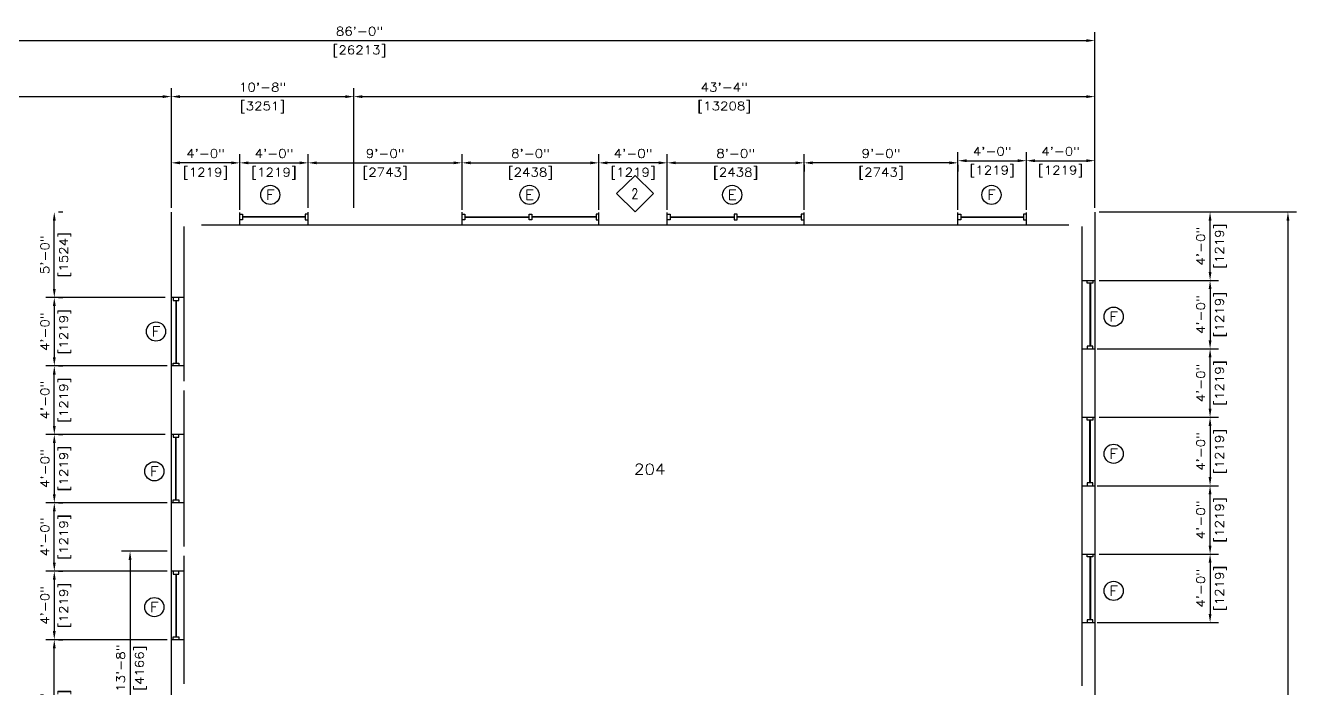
# Model space of a CAD drawing. Header units: inches. Extents: x -57 to 2699, y 7 to 1793.
# Drawn here: x 1802 to 2699, y 1229 to 1694 of the extents above; entities that cross this region are included whole.
import ezdxf
from ezdxf.enums import TextEntityAlignment as Align

# ---------------------------------------------------------------- set-up
doc = ezdxf.new("R2010")
doc.units = ezdxf.units.IN
doc.header["$MEASUREMENT"] = 0
for name, color, linetype in [('Architectural_Floor_Plan_Wall', 152, 'Continuous'), ('Architectural_Plan_Dim', 40, 'Continuous'), ('Architectural_Plan_Text1', 40, 'Continuous'), ('Architectural_Plan_WinSec', 40, 'Continuous'), ('L11', 11, 'Continuous'), ('L133', 133, 'Continuous'), ('TEXT2', 94, 'Continuous')]:
    doc.layers.add(name, color=color, linetype=linetype)
doc.styles.add('ROMANS-115', font='romans.shx', dxfattribs={"width": 1.15})
doc.styles.add('ROMANS-80', font='romans.shx', dxfattribs={"width": 0.8})
doc.styles.add('ROMANS80', font='romans.shx', dxfattribs={"width": 0.8})
doc.dimstyles.new('116-ROMANS-115-PS', dxfattribs={"dimscale": 96, "dimtxt": 0.0625, "dimasz": 0.0625, "dimexe": 0.0625, "dimexo": 0.03125, "dimgap": 0.03125, "dimtad": 1, "dimdec": 3, "dimrnd": 0.125, "dimzin": 1, "dimdsep": 46, "dimlunit": 4, "dimtxsty": 'ROMANS-115', "dimcen": 0.125, "dimclrd": 256, "dimclre": 256, "dimclrt": 256, "dimadec": 0, "dimazin": 0, "dimtfac": 1, "dimtdec": 3, "dimtofl": 0, "dimtmove": 0, "dimatfit": 0, "dimfxl": 1, "dimfrac": 2, "dimtolj": 1, "dimtzin": 0, "dimarcsym": 0})

# ---------------------------------------------------------------- blocks, each defined once
blk = doc.blocks.new('*D231')
at = {"layer": 'Architectural_Plan_Dim', "lineweight": -2, "transparency": 16777216}
for p, q in [((1520.34, 1614.01), (1520.34, 1689.26)), ((2552.34, 1566.01), (2552.34, 1689.26)), ((1526.34, 1683.26), (2546.34, 1683.26))]:
    blk.add_line(p, q, dxfattribs=at)
at = {"layer": 'Architectural_Plan_Dim', "transparency": 16777216}
for points in [[(1526.34, 1684.26), (1526.34, 1682.26), (1520.34, 1683.26)], [(2546.34, 1684.26), (2546.34, 1682.26), (2552.34, 1683.26)]]:
    blk.add_solid(points, dxfattribs=at)
at = {"layer": 'DEFPOINTS', "color": 0, "transparency": 16777216}
for p in [(2552.34, 1683.26), (1520.34, 1611.01), (2552.34, 1563.01)]:
    blk.add_point(p, dxfattribs=at)
at = {"layer": 'Architectural_Plan_Dim', "transparency": 16777216, "char_height": 6, "attachment_point": 5, "style": 'ROMANS-115'}
for s, insert in [('\\A1;86\'-0"', (2036.34, 1689.83)), ('\\A1;[26213]', (2036.34, 1675.69))]:
    blk.add_mtext(s, dxfattribs=dict(at, insert=insert))
blk = doc.blocks.new('*D232')
at = {"layer": 'Architectural_Plan_Dim', "lineweight": -2, "transparency": 16777216}
for p, q in [((2555.34, 1563.01), (2693.89, 1563.01)), ((2687.89, 1557.01), (2687.89, 489.01)), ((2555.34, 483.01), (2693.89, 483.01))]:
    blk.add_line(p, q, dxfattribs=at)
at = {"layer": 'Architectural_Plan_Dim', "transparency": 16777216}
for points in [[(2686.89, 1557.01), (2688.89, 1557.01), (2687.89, 1563.01)], [(2686.89, 489.01), (2688.89, 489.01), (2687.89, 483.01)]]:
    blk.add_solid(points, dxfattribs=at)
at = {"layer": 'DEFPOINTS', "color": 0, "transparency": 16777216}
for p in [(2552.34, 1563.01), (2552.34, 483.01), (2687.89, 483.01)]:
    blk.add_point(p, dxfattribs=at)
at = {"layer": 'Architectural_Plan_Dim', "transparency": 16777216, "char_height": 6, "attachment_point": 5, "rotation": 90, "style": 'ROMANS-115'}
for s, insert in [('\\A1;90\'-0"', (2681.32, 1023.01)), ('\\A1;[27432]', (2695.46, 1023.01))]:
    blk.add_mtext(s, dxfattribs=dict(at, insert=insert))
blk = doc.blocks.new('*D233')
at = {"layer": 'Architectural_Plan_Dim', "lineweight": -2, "transparency": 16777216}
for p, q in [((1520.34, 1633.82), (1520.34, 1649.94)), ((1526.34, 1643.94), (1898.34, 1643.94)), ((1904.34, 1566.01), (1904.34, 1649.94))]:
    blk.add_line(p, q, dxfattribs=at)
at = {"layer": 'Architectural_Plan_Dim', "transparency": 16777216}
for points in [[(1526.34, 1644.94), (1526.34, 1642.94), (1520.34, 1643.94)], [(1898.34, 1644.94), (1898.34, 1642.94), (1904.34, 1643.94)]]:
    blk.add_solid(points, dxfattribs=at)
at = {"layer": 'DEFPOINTS', "color": 0, "transparency": 16777216}
for p in [(1904.34, 1643.94), (1520.34, 1630.82), (1904.34, 1563.01)]:
    blk.add_point(p, dxfattribs=at)
at = {"layer": 'Architectural_Plan_Dim', "transparency": 16777216, "char_height": 6, "attachment_point": 5, "style": 'ROMANS-115'}
for s, insert in [('\\A1;32\'-0"', (1712.34, 1650.51)), ('\\A1;[9754]', (1712.34, 1636.37))]:
    blk.add_mtext(s, dxfattribs=dict(at, insert=insert))
blk = doc.blocks.new('*D234')
at = {"layer": 'Architectural_Plan_Dim', "lineweight": -2, "transparency": 16777216}
for p, q in [((1904.34, 1646.94), (1904.34, 1649.94)), ((1910.34, 1643.94), (2026.34, 1643.94)), ((2032.34, 1566.01), (2032.34, 1649.94))]:
    blk.add_line(p, q, dxfattribs=at)
at = {"layer": 'Architectural_Plan_Dim', "transparency": 16777216}
for points in [[(1910.34, 1644.94), (1910.34, 1642.94), (1904.34, 1643.94)], [(2026.34, 1644.94), (2026.34, 1642.94), (2032.34, 1643.94)]]:
    blk.add_solid(points, dxfattribs=at)
at = {"layer": 'DEFPOINTS', "color": 0, "transparency": 16777216}
for p in [(1904.34, 1643.94), (2032.34, 1643.94), (2032.34, 1563.01)]:
    blk.add_point(p, dxfattribs=at)
at = {"layer": 'Architectural_Plan_Dim', "transparency": 16777216, "char_height": 6, "attachment_point": 5, "style": 'ROMANS-115'}
for s, insert in [('\\A1;10\'-8"', (1968.34, 1650.51)), ('\\A1;[3251]', (1968.34, 1636.37))]:
    blk.add_mtext(s, dxfattribs=dict(at, insert=insert))
blk = doc.blocks.new('*D235')
at = {"layer": 'Architectural_Plan_Dim', "lineweight": -2, "transparency": 16777216}
for p, q in [((2032.34, 1566.01), (2032.34, 1649.94)), ((2038.34, 1643.94), (2546.34, 1643.94)), ((2552.34, 1646.94), (2552.34, 1649.94))]:
    blk.add_line(p, q, dxfattribs=at)
at = {"layer": 'Architectural_Plan_Dim', "transparency": 16777216}
for points in [[(2038.34, 1644.94), (2038.34, 1642.94), (2032.34, 1643.94)], [(2546.34, 1644.94), (2546.34, 1642.94), (2552.34, 1643.94)]]:
    blk.add_solid(points, dxfattribs=at)
at = {"layer": 'DEFPOINTS', "color": 0, "transparency": 16777216}
for p in [(2552.34, 1643.94), (2552.34, 1643.94), (2032.34, 1563.01)]:
    blk.add_point(p, dxfattribs=at)
at = {"layer": 'Architectural_Plan_Dim', "transparency": 16777216, "char_height": 6, "attachment_point": 5, "style": 'ROMANS-115'}
for s, insert in [('\\A1;43\'-4"', (2292.34, 1650.51)), ('\\A1;[13208]', (2292.34, 1636.37))]:
    blk.add_mtext(s, dxfattribs=dict(at, insert=insert))
blk = doc.blocks.new('*D236')
at = {"layer": 'Architectural_Plan_Dim', "lineweight": -2, "transparency": 16777216}
for p, q in [((1780.65, 1563.01), (1773.4, 1563.01)), ((1779.4, 1557.01), (1779.4, 1167.01)), ((1901.34, 1161.01), (1773.4, 1161.01))]:
    blk.add_line(p, q, dxfattribs=at)
at = {"layer": 'Architectural_Plan_Dim', "transparency": 16777216}
for points in [[(1778.4, 1557.01), (1780.4, 1557.01), (1779.4, 1563.01)], [(1778.4, 1167.01), (1780.4, 1167.01), (1779.4, 1161.01)]]:
    blk.add_solid(points, dxfattribs=at)
at = {"layer": 'DEFPOINTS', "color": 0, "transparency": 16777216}
for p in [(1783.65, 1563.01), (1779.4, 1161.01), (1904.34, 1161.01)]:
    blk.add_point(p, dxfattribs=at)
at = {"layer": 'Architectural_Plan_Dim', "transparency": 16777216, "char_height": 6, "attachment_point": 5, "rotation": 90, "style": 'ROMANS-115'}
for s, insert in [('\\A1;33\'-6"', (1772.83, 1362.01)), ('\\A1;[10211]', (1786.97, 1362.01))]:
    blk.add_mtext(s, dxfattribs=dict(at, insert=insert))
blk = doc.blocks.new('*D247')
at = {"layer": 'Architectural_Plan_Dim', "lineweight": -2, "transparency": 16777216}
for p, q in [((2252.34, 1564.51), (2252.34, 1603.49)), ((2258.34, 1597.49), (2342.34, 1597.49)), ((2348.34, 1564.51), (2348.34, 1603.49))]:
    blk.add_line(p, q, dxfattribs=at)
at = {"layer": 'Architectural_Plan_Dim', "transparency": 16777216}
for points in [[(2258.34, 1598.49), (2258.34, 1596.49), (2252.34, 1597.49)], [(2342.34, 1598.49), (2342.34, 1596.49), (2348.34, 1597.49)]]:
    blk.add_solid(points, dxfattribs=at)
at = {"layer": 'DEFPOINTS', "color": 0, "transparency": 16777216}
for p in [(2348.34, 1597.49), (2252.34, 1561.51), (2348.34, 1561.51)]:
    blk.add_point(p, dxfattribs=at)
at = {"layer": 'Architectural_Plan_Dim', "transparency": 16777216, "char_height": 6, "attachment_point": 5, "style": 'ROMANS-115'}
for s, insert in [('\\A1;8\'-0"', (2300.34, 1604.07)), ('\\A1;[2438]', (2300.34, 1589.92))]:
    blk.add_mtext(s, dxfattribs=dict(at, insert=insert))
blk = doc.blocks.new('*D248')
at = {"layer": 'Architectural_Plan_Dim', "lineweight": -2, "transparency": 16777216}
for p, q in [((2504.34, 1564.51), (2504.34, 1604.99)), ((2510.34, 1598.99), (2546.34, 1598.99)), ((2552.34, 1566.01), (2552.34, 1604.99))]:
    blk.add_line(p, q, dxfattribs=at)
at = {"layer": 'Architectural_Plan_Dim', "transparency": 16777216}
for points in [[(2510.34, 1599.99), (2510.34, 1597.99), (2504.34, 1598.99)], [(2546.34, 1599.99), (2546.34, 1597.99), (2552.34, 1598.99)]]:
    blk.add_solid(points, dxfattribs=at)
at = {"layer": 'DEFPOINTS', "color": 0, "transparency": 16777216}
for p in [(2552.34, 1598.99), (2552.34, 1563.01), (2504.34, 1561.51)]:
    blk.add_point(p, dxfattribs=at)
at = {"layer": 'Architectural_Plan_Dim', "transparency": 16777216, "char_height": 6, "attachment_point": 5, "style": 'ROMANS-115'}
for s, insert in [('\\A1;4\'-0"', (2528.34, 1605.57)), ('\\A1;[1219]', (2528.34, 1591.42))]:
    blk.add_mtext(s, dxfattribs=dict(at, insert=insert))
blk = doc.blocks.new('Wall Number')
at = {"color": 5}
blk.add_lwpolyline([(-21.4, -21.4), (0, 0), (-21.4, 21.4), (-42.9, 0)], close=True, dxfattribs=at)
at = {"layer": 'TEXT2', "style": 'ROMANS80', "width": 0.8}
blk.add_attdef('WALL', text='', height=12, dxfattribs=at).set_placement((-21.6, -0.1), align=Align.MIDDLE)
blk = doc.blocks.new('Window')
at = {"layer": 'L11'}
blk.add_circle((0.4356, 0.3589), 0.0609, dxfattribs=at)
at = {"layer": 'L133', "style": 'ROMANS-80', "width": 1.15}
blk.add_attdef('WINDOW', text='', height=0.0625, dxfattribs=at).set_placement((0.4356, 0.3589), align=Align.MIDDLE)
blk = doc.blocks.new('*D278')
at = {"layer": 'Architectural_Plan_Dim', "lineweight": -2, "transparency": 16777216}
for p, q in [((2555.34, 1515.01), (2639.25, 1515.01)), ((2633.25, 1509.01), (2633.25, 1473.01)), ((2554.09, 1467.01), (2639.25, 1467.01))]:
    blk.add_line(p, q, dxfattribs=at)
at = {"layer": 'Architectural_Plan_Dim', "transparency": 16777216}
for points in [[(2632.25, 1509.01), (2634.25, 1509.01), (2633.25, 1515.01)], [(2632.25, 1473.01), (2634.25, 1473.01), (2633.25, 1467.01)]]:
    blk.add_solid(points, dxfattribs=at)
at = {"layer": 'DEFPOINTS', "color": 0, "transparency": 16777216}
for p in [(2552.34, 1515.01), (2551.09, 1467.01), (2633.25, 1467.01)]:
    blk.add_point(p, dxfattribs=at)
at = {"layer": 'Architectural_Plan_Dim', "transparency": 16777216, "char_height": 6, "attachment_point": 5, "rotation": 90, "style": 'ROMANS-115'}
for s, insert in [('\\A1;4\'-0"', (2626.68, 1491.01)), ('\\A1;[1219]', (2640.82, 1491.01))]:
    blk.add_mtext(s, dxfattribs=dict(at, insert=insert))
blk = doc.blocks.new('*D279')
at = {"layer": 'Architectural_Plan_Dim', "lineweight": -2, "transparency": 16777216}
for p, q in [((2555.34, 1419.01), (2639.25, 1419.01)), ((2633.25, 1413.01), (2633.25, 1377.01)), ((2554.09, 1371.01), (2639.25, 1371.01))]:
    blk.add_line(p, q, dxfattribs=at)
at = {"layer": 'Architectural_Plan_Dim', "transparency": 16777216}
for points in [[(2632.25, 1413.01), (2634.25, 1413.01), (2633.25, 1419.01)], [(2632.25, 1377.01), (2634.25, 1377.01), (2633.25, 1371.01)]]:
    blk.add_solid(points, dxfattribs=at)
at = {"layer": 'DEFPOINTS', "color": 0, "transparency": 16777216}
for p in [(2552.34, 1419.01), (2551.09, 1371.01), (2633.25, 1371.01)]:
    blk.add_point(p, dxfattribs=at)
at = {"layer": 'Architectural_Plan_Dim', "transparency": 16777216, "char_height": 6, "attachment_point": 5, "rotation": 90, "style": 'ROMANS-115'}
for s, insert in [('\\A1;[1219]', (2640.82, 1395.01)), ('\\A1;4\'-0"', (2626.68, 1395.01))]:
    blk.add_mtext(s, dxfattribs=dict(at, insert=insert))
blk = doc.blocks.new('*D280')
at = {"layer": 'Architectural_Plan_Dim', "lineweight": -2, "transparency": 16777216}
for p, q in [((2555.34, 1323.01), (2639.25, 1323.01)), ((2633.25, 1317.01), (2633.25, 1281.01)), ((2554.09, 1275.01), (2639.25, 1275.01))]:
    blk.add_line(p, q, dxfattribs=at)
at = {"layer": 'Architectural_Plan_Dim', "transparency": 16777216}
for points in [[(2632.25, 1317.01), (2634.25, 1317.01), (2633.25, 1323.01)], [(2632.25, 1281.01), (2634.25, 1281.01), (2633.25, 1275.01)]]:
    blk.add_solid(points, dxfattribs=at)
at = {"layer": 'DEFPOINTS', "color": 0, "transparency": 16777216}
for p in [(2552.34, 1323.01), (2551.09, 1275.01), (2633.25, 1275.01)]:
    blk.add_point(p, dxfattribs=at)
at = {"layer": 'Architectural_Plan_Dim', "transparency": 16777216, "char_height": 6, "attachment_point": 5, "rotation": 90, "style": 'ROMANS-115'}
for s, insert in [('\\A1;4\'-0"', (2626.68, 1299.01)), ('\\A1;[1219]', (2640.82, 1299.01))]:
    blk.add_mtext(s, dxfattribs=dict(at, insert=insert))
blk = doc.blocks.new('*D281')
at = {"layer": 'Architectural_Plan_Dim', "lineweight": -2, "transparency": 16777216}
for p, q in [((2636.25, 1563.01), (2639.25, 1563.01)), ((2633.25, 1521.01), (2633.25, 1557.01)), ((2636.25, 1515.01), (2639.25, 1515.01))]:
    blk.add_line(p, q, dxfattribs=at)
at = {"layer": 'Architectural_Plan_Dim', "transparency": 16777216}
for points in [[(2632.25, 1557.01), (2634.25, 1557.01), (2633.25, 1563.01)], [(2632.25, 1521.01), (2634.25, 1521.01), (2633.25, 1515.01)]]:
    blk.add_solid(points, dxfattribs=at)
at = {"layer": 'DEFPOINTS', "color": 0, "transparency": 16777216}
for p in [(2633.25, 1563.01), (2633.25, 1563.01), (2633.25, 1515.01)]:
    blk.add_point(p, dxfattribs=at)
at = {"layer": 'Architectural_Plan_Dim', "transparency": 16777216, "char_height": 6, "attachment_point": 5, "rotation": 90, "style": 'ROMANS-115'}
for s, insert in [('\\A1;[1219]', (2640.82, 1539.01)), ('\\A1;4\'-0"', (2626.68, 1539.01))]:
    blk.add_mtext(s, dxfattribs=dict(at, insert=insert))
blk = doc.blocks.new('*D282')
at = {"layer": 'Architectural_Plan_Dim', "lineweight": -2, "transparency": 16777216}
for p, q in [((2636.25, 1467.01), (2639.25, 1467.01)), ((2633.25, 1425.01), (2633.25, 1461.01)), ((2636.25, 1419.01), (2639.25, 1419.01))]:
    blk.add_line(p, q, dxfattribs=at)
at = {"layer": 'Architectural_Plan_Dim', "transparency": 16777216}
for points in [[(2632.25, 1461.01), (2634.25, 1461.01), (2633.25, 1467.01)], [(2632.25, 1425.01), (2634.25, 1425.01), (2633.25, 1419.01)]]:
    blk.add_solid(points, dxfattribs=at)
at = {"layer": 'DEFPOINTS', "color": 0, "transparency": 16777216}
for p in [(2633.25, 1467.01), (2633.25, 1467.01), (2633.25, 1419.01)]:
    blk.add_point(p, dxfattribs=at)
at = {"layer": 'Architectural_Plan_Dim', "transparency": 16777216, "char_height": 6, "attachment_point": 5, "rotation": 90, "style": 'ROMANS-115'}
for s, insert in [('\\A1;4\'-0"', (2626.68, 1443.01)), ('\\A1;[1219]', (2640.82, 1443.01))]:
    blk.add_mtext(s, dxfattribs=dict(at, insert=insert))
blk = doc.blocks.new('*D283')
at = {"layer": 'Architectural_Plan_Dim', "lineweight": -2, "transparency": 16777216}
for p, q in [((2633.25, 1329.01), (2633.25, 1365.01)), ((2636.25, 1371.01), (2639.25, 1371.01)), ((2636.25, 1323.01), (2639.25, 1323.01))]:
    blk.add_line(p, q, dxfattribs=at)
at = {"layer": 'Architectural_Plan_Dim', "transparency": 16777216}
for points in [[(2632.25, 1365.01), (2634.25, 1365.01), (2633.25, 1371.01)], [(2632.25, 1329.01), (2634.25, 1329.01), (2633.25, 1323.01)]]:
    blk.add_solid(points, dxfattribs=at)
at = {"layer": 'DEFPOINTS', "color": 0, "transparency": 16777216}
for p in [(2633.25, 1371.01), (2633.25, 1371.01), (2633.25, 1323.01)]:
    blk.add_point(p, dxfattribs=at)
at = {"layer": 'Architectural_Plan_Dim', "transparency": 16777216, "char_height": 6, "attachment_point": 5, "rotation": 90, "style": 'ROMANS-115'}
for s, insert in [('\\A1;4\'-0"', (2626.68, 1347.01)), ('\\A1;[1219]', (2640.82, 1347.01))]:
    blk.add_mtext(s, dxfattribs=dict(at, insert=insert))
blk = doc.blocks.new('*D285')
at = {"layer": 'Architectural_Plan_Dim', "lineweight": -2, "transparency": 16777216}
for p, q in [((1900.09, 1503.01), (1816.18, 1503.01)), ((1822.18, 1497.01), (1822.18, 1461.01)), ((1901.34, 1455.01), (1816.18, 1455.01))]:
    blk.add_line(p, q, dxfattribs=at)
at = {"layer": 'Architectural_Plan_Dim', "transparency": 16777216}
for points in [[(1821.18, 1497.01), (1823.18, 1497.01), (1822.18, 1503.01)], [(1821.18, 1461.01), (1823.18, 1461.01), (1822.18, 1455.01)]]:
    blk.add_solid(points, dxfattribs=at)
at = {"layer": 'DEFPOINTS', "color": 0, "transparency": 16777216}
for p in [(1903.09, 1503.01), (1822.18, 1455.01), (1904.34, 1455.01)]:
    blk.add_point(p, dxfattribs=at)
at = {"layer": 'Architectural_Plan_Dim', "transparency": 16777216, "char_height": 6, "attachment_point": 5, "rotation": 90, "style": 'ROMANS-115'}
for s, insert in [('\\A1;4\'-0"', (1815.61, 1479.01)), ('\\A1;[1219]', (1829.75, 1479.01))]:
    blk.add_mtext(s, dxfattribs=dict(at, insert=insert))
blk = doc.blocks.new('*D286')
at = {"layer": 'Architectural_Plan_Dim', "lineweight": -2, "transparency": 16777216}
for p, q in [((1825.18, 1455.01), (1828.18, 1455.01)), ((1822.18, 1413.01), (1822.18, 1449.01)), ((1825.18, 1407.01), (1828.18, 1407.01))]:
    blk.add_line(p, q, dxfattribs=at)
at = {"layer": 'Architectural_Plan_Dim', "transparency": 16777216}
for points in [[(1821.18, 1449.01), (1823.18, 1449.01), (1822.18, 1455.01)], [(1821.18, 1413.01), (1823.18, 1413.01), (1822.18, 1407.01)]]:
    blk.add_solid(points, dxfattribs=at)
at = {"layer": 'DEFPOINTS', "color": 0, "transparency": 16777216}
for p in [(1822.18, 1455.01), (1822.18, 1455.01), (1822.18, 1407.01)]:
    blk.add_point(p, dxfattribs=at)
at = {"layer": 'Architectural_Plan_Dim', "transparency": 16777216, "char_height": 6, "attachment_point": 5, "rotation": 90, "style": 'ROMANS-115'}
for s, insert in [('\\A1;[1219]', (1829.75, 1431.01)), ('\\A1;4\'-0"', (1815.61, 1431.01))]:
    blk.add_mtext(s, dxfattribs=dict(at, insert=insert))
blk = doc.blocks.new('*D295')
at = {"layer": 'Architectural_Plan_Dim', "lineweight": -2, "transparency": 16777216}
for p, q in [((2108.34, 1564.51), (2108.34, 1603.49)), ((2114.34, 1597.49), (2198.34, 1597.49)), ((2204.34, 1564.51), (2204.34, 1603.49))]:
    blk.add_line(p, q, dxfattribs=at)
at = {"layer": 'Architectural_Plan_Dim', "transparency": 16777216}
for points in [[(2114.34, 1598.49), (2114.34, 1596.49), (2108.34, 1597.49)], [(2198.34, 1598.49), (2198.34, 1596.49), (2204.34, 1597.49)]]:
    blk.add_solid(points, dxfattribs=at)
at = {"layer": 'DEFPOINTS', "color": 0, "transparency": 16777216}
for p in [(2204.34, 1597.49), (2108.34, 1561.51), (2204.34, 1561.51)]:
    blk.add_point(p, dxfattribs=at)
at = {"layer": 'Architectural_Plan_Dim', "transparency": 16777216, "char_height": 6, "attachment_point": 5, "style": 'ROMANS-115'}
for s, insert in [('\\A1;8\'-0"', (2156.34, 1604.07)), ('\\A1;[2438]', (2156.34, 1589.92))]:
    blk.add_mtext(s, dxfattribs=dict(at, insert=insert))
blk = doc.blocks.new('*D296')
at = {"layer": 'Architectural_Plan_Dim', "lineweight": -2, "transparency": 16777216}
for p, q in [((2456.34, 1564.51), (2456.34, 1604.99)), ((2462.34, 1598.99), (2498.34, 1598.99)), ((2504.34, 1601.99), (2504.34, 1604.99))]:
    blk.add_line(p, q, dxfattribs=at)
at = {"layer": 'Architectural_Plan_Dim', "transparency": 16777216}
for points in [[(2462.34, 1599.99), (2462.34, 1597.99), (2456.34, 1598.99)], [(2498.34, 1599.99), (2498.34, 1597.99), (2504.34, 1598.99)]]:
    blk.add_solid(points, dxfattribs=at)
at = {"layer": 'DEFPOINTS', "color": 0, "transparency": 16777216}
for p in [(2504.34, 1598.99), (2504.34, 1598.99), (2456.34, 1561.51)]:
    blk.add_point(p, dxfattribs=at)
at = {"layer": 'Architectural_Plan_Dim', "transparency": 16777216, "char_height": 6, "attachment_point": 5, "style": 'ROMANS-115'}
for s, insert in [('\\A1;4\'-0"', (2480.34, 1605.57)), ('\\A1;[1219]', (2480.34, 1591.42))]:
    blk.add_mtext(s, dxfattribs=dict(at, insert=insert))
blk = doc.blocks.new('*D297')
at = {"layer": 'Architectural_Plan_Dim', "lineweight": -2, "transparency": 16777216}
for p, q in [((2450.34, 1597.49), (2354.34, 1597.49)), ((2348.34, 1595.99), (2348.34, 1591.49)), ((2456.34, 1595.99), (2456.34, 1591.49))]:
    blk.add_line(p, q, dxfattribs=at)
at = {"layer": 'Architectural_Plan_Dim', "transparency": 16777216}
for points in [[(2354.34, 1598.49), (2354.34, 1596.49), (2348.34, 1597.49)], [(2450.34, 1598.49), (2450.34, 1596.49), (2456.34, 1597.49)]]:
    blk.add_solid(points, dxfattribs=at)
at = {"layer": 'DEFPOINTS', "color": 0, "transparency": 16777216}
for p in [(2348.34, 1598.99), (2348.34, 1597.49), (2456.34, 1598.99)]:
    blk.add_point(p, dxfattribs=at)
at = {"layer": 'Architectural_Plan_Dim', "transparency": 16777216, "char_height": 6, "attachment_point": 5, "style": 'ROMANS-115'}
for s, insert in [('\\A1;9\'-0"', (2402.34, 1604.07)), ('\\A1;[2743]', (2402.34, 1589.92))]:
    blk.add_mtext(s, dxfattribs=dict(at, insert=insert))
blk = doc.blocks.new('*D298')
at = {"layer": 'Architectural_Plan_Dim', "lineweight": -2, "transparency": 16777216}
for p, q in [((2204.34, 1600.49), (2204.34, 1603.49)), ((2246.34, 1597.49), (2210.34, 1597.49)), ((2252.34, 1600.49), (2252.34, 1603.49))]:
    blk.add_line(p, q, dxfattribs=at)
at = {"layer": 'Architectural_Plan_Dim', "transparency": 16777216}
for points in [[(2210.34, 1598.49), (2210.34, 1596.49), (2204.34, 1597.49)], [(2246.34, 1598.49), (2246.34, 1596.49), (2252.34, 1597.49)]]:
    blk.add_solid(points, dxfattribs=at)
at = {"layer": 'DEFPOINTS', "color": 0, "transparency": 16777216}
for p in [(2204.34, 1597.49), (2204.34, 1597.49), (2252.34, 1597.49)]:
    blk.add_point(p, dxfattribs=at)
at = {"layer": 'Architectural_Plan_Dim', "transparency": 16777216, "char_height": 6, "attachment_point": 5, "style": 'ROMANS-115'}
for s, insert in [('\\A1;4\'-0"', (2228.34, 1604.07)), ('\\A1;[1219]', (2228.34, 1589.92))]:
    blk.add_mtext(s, dxfattribs=dict(at, insert=insert))
blk = doc.blocks.new('*D299')
at = {"layer": 'Architectural_Plan_Dim', "lineweight": -2, "transparency": 16777216}
for p, q in [((2000.34, 1566.01), (2000.34, 1603.49)), ((2006.34, 1597.49), (2102.34, 1597.49)), ((2108.34, 1600.49), (2108.34, 1603.49))]:
    blk.add_line(p, q, dxfattribs=at)
at = {"layer": 'Architectural_Plan_Dim', "transparency": 16777216}
for points in [[(2006.34, 1598.49), (2006.34, 1596.49), (2000.34, 1597.49)], [(2102.34, 1598.49), (2102.34, 1596.49), (2108.34, 1597.49)]]:
    blk.add_solid(points, dxfattribs=at)
at = {"layer": 'DEFPOINTS', "color": 0, "transparency": 16777216}
for p in [(2108.34, 1597.49), (2108.34, 1597.49), (2000.34, 1563.01)]:
    blk.add_point(p, dxfattribs=at)
at = {"layer": 'Architectural_Plan_Dim', "transparency": 16777216, "char_height": 6, "attachment_point": 5, "style": 'ROMANS-115'}
for s, insert in [('\\A1;9\'-0"', (2054.34, 1604.07)), ('\\A1;[2743]', (2054.34, 1589.92))]:
    blk.add_mtext(s, dxfattribs=dict(at, insert=insert))
blk = doc.blocks.new('*D300')
at = {"layer": 'Architectural_Plan_Dim', "lineweight": -2, "transparency": 16777216}
for p, q in [((1952.34, 1564.51), (1952.34, 1603.49)), ((1958.34, 1597.49), (1994.34, 1597.49)), ((2000.34, 1600.49), (2000.34, 1603.49))]:
    blk.add_line(p, q, dxfattribs=at)
at = {"layer": 'Architectural_Plan_Dim', "transparency": 16777216}
for points in [[(1958.34, 1598.49), (1958.34, 1596.49), (1952.34, 1597.49)], [(1994.34, 1598.49), (1994.34, 1596.49), (2000.34, 1597.49)]]:
    blk.add_solid(points, dxfattribs=at)
at = {"layer": 'DEFPOINTS', "color": 0, "transparency": 16777216}
for p in [(2000.34, 1597.49), (2000.34, 1597.49), (1952.34, 1561.51)]:
    blk.add_point(p, dxfattribs=at)
at = {"layer": 'Architectural_Plan_Dim', "transparency": 16777216, "char_height": 6, "attachment_point": 5, "style": 'ROMANS-115'}
for s, insert in [('\\A1;4\'-0"', (1976.34, 1604.07)), ('\\A1;[1219]', (1976.34, 1589.92))]:
    blk.add_mtext(s, dxfattribs=dict(at, insert=insert))
blk = doc.blocks.new('*D301')
at = {"layer": 'Architectural_Plan_Dim', "lineweight": -2, "transparency": 16777216}
for p, q in [((1904.34, 1600.49), (1904.34, 1603.49)), ((1946.34, 1597.49), (1910.34, 1597.49)), ((1952.34, 1600.49), (1952.34, 1603.49))]:
    blk.add_line(p, q, dxfattribs=at)
at = {"layer": 'Architectural_Plan_Dim', "transparency": 16777216}
for points in [[(1910.34, 1598.49), (1910.34, 1596.49), (1904.34, 1597.49)], [(1946.34, 1598.49), (1946.34, 1596.49), (1952.34, 1597.49)]]:
    blk.add_solid(points, dxfattribs=at)
at = {"layer": 'DEFPOINTS', "color": 0, "transparency": 16777216}
for p in [(1904.34, 1597.49), (1904.34, 1597.49), (1952.34, 1597.49)]:
    blk.add_point(p, dxfattribs=at)
at = {"layer": 'Architectural_Plan_Dim', "transparency": 16777216, "char_height": 6, "attachment_point": 5, "style": 'ROMANS-115'}
for s, insert in [('\\A1;4\'-0"', (1928.34, 1604.07)), ('\\A1;[1219]', (1928.34, 1589.92))]:
    blk.add_mtext(s, dxfattribs=dict(at, insert=insert))
blk = doc.blocks.new('*D302')
at = {"layer": 'Architectural_Plan_Dim', "lineweight": -2, "transparency": 16777216}
for p, q in [((1900.09, 1407.01), (1816.18, 1407.01)), ((1822.18, 1401.01), (1822.18, 1365.01)), ((1901.34, 1359.01), (1816.18, 1359.01))]:
    blk.add_line(p, q, dxfattribs=at)
at = {"layer": 'Architectural_Plan_Dim', "transparency": 16777216}
for points in [[(1821.18, 1401.01), (1823.18, 1401.01), (1822.18, 1407.01)], [(1821.18, 1365.01), (1823.18, 1365.01), (1822.18, 1359.01)]]:
    blk.add_solid(points, dxfattribs=at)
at = {"layer": 'DEFPOINTS', "color": 0, "transparency": 16777216}
for p in [(1903.09, 1407.01), (1822.18, 1359.01), (1904.34, 1359.01)]:
    blk.add_point(p, dxfattribs=at)
at = {"layer": 'Architectural_Plan_Dim', "transparency": 16777216, "char_height": 6, "attachment_point": 5, "rotation": 90, "style": 'ROMANS-115'}
for s, insert in [('\\A1;4\'-0"', (1815.61, 1383.01)), ('\\A1;[1219]', (1829.75, 1383.01))]:
    blk.add_mtext(s, dxfattribs=dict(at, insert=insert))
blk = doc.blocks.new('*D303')
at = {"layer": 'Architectural_Plan_Dim', "lineweight": -2, "transparency": 16777216}
for p, q in [((1901.34, 1311.01), (1816.18, 1311.01)), ((1822.18, 1305.01), (1822.18, 1269.01)), ((1901.34, 1263.01), (1816.18, 1263.01))]:
    blk.add_line(p, q, dxfattribs=at)
at = {"layer": 'Architectural_Plan_Dim', "transparency": 16777216}
for points in [[(1821.18, 1305.01), (1823.18, 1305.01), (1822.18, 1311.01)], [(1821.18, 1269.01), (1823.18, 1269.01), (1822.18, 1263.01)]]:
    blk.add_solid(points, dxfattribs=at)
at = {"layer": 'DEFPOINTS', "color": 0, "transparency": 16777216}
for p in [(1904.34, 1311.01), (1822.18, 1263.01), (1904.34, 1263.01)]:
    blk.add_point(p, dxfattribs=at)
at = {"layer": 'Architectural_Plan_Dim', "transparency": 16777216, "char_height": 6, "attachment_point": 5, "rotation": 90, "style": 'ROMANS-115'}
for s, insert in [('\\A1;[1219]', (1829.75, 1287.01)), ('\\A1;4\'-0"', (1815.61, 1287.01))]:
    blk.add_mtext(s, dxfattribs=dict(at, insert=insert))
blk = doc.blocks.new('*D304')
at = {"layer": 'Architectural_Plan_Dim', "lineweight": -2, "transparency": 16777216}
for p, q in [((1825.18, 1563.01), (1828.18, 1563.01)), ((1822.18, 1509.01), (1822.18, 1557.01)), ((1825.18, 1503.01), (1828.18, 1503.01))]:
    blk.add_line(p, q, dxfattribs=at)
at = {"layer": 'Architectural_Plan_Dim', "transparency": 16777216}
for points in [[(1821.18, 1557.01), (1823.18, 1557.01), (1822.18, 1563.01)], [(1821.18, 1509.01), (1823.18, 1509.01), (1822.18, 1503.01)]]:
    blk.add_solid(points, dxfattribs=at)
at = {"layer": 'DEFPOINTS', "color": 0, "transparency": 16777216}
for p in [(1822.18, 1563.01), (1822.18, 1563.01), (1822.18, 1503.01)]:
    blk.add_point(p, dxfattribs=at)
at = {"layer": 'Architectural_Plan_Dim', "transparency": 16777216, "char_height": 6, "attachment_point": 5, "rotation": 90, "style": 'ROMANS-115'}
for s, insert in [('\\A1;5\'-0"', (1815.61, 1533.01)), ('\\A1;[1524]', (1829.75, 1533.01))]:
    blk.add_mtext(s, dxfattribs=dict(at, insert=insert))
blk = doc.blocks.new('*D305')
at = {"layer": 'Architectural_Plan_Dim', "lineweight": -2, "transparency": 16777216}
for p, q in [((1825.18, 1359.01), (1828.18, 1359.01)), ((1822.18, 1317.01), (1822.18, 1353.01)), ((1825.18, 1311.01), (1828.18, 1311.01))]:
    blk.add_line(p, q, dxfattribs=at)
at = {"layer": 'Architectural_Plan_Dim', "transparency": 16777216}
for points in [[(1821.18, 1353.01), (1823.18, 1353.01), (1822.18, 1359.01)], [(1821.18, 1317.01), (1823.18, 1317.01), (1822.18, 1311.01)]]:
    blk.add_solid(points, dxfattribs=at)
at = {"layer": 'DEFPOINTS', "color": 0, "transparency": 16777216}
for p in [(1822.18, 1359.01), (1822.18, 1359.01), (1822.18, 1311.01)]:
    blk.add_point(p, dxfattribs=at)
at = {"layer": 'Architectural_Plan_Dim', "transparency": 16777216, "char_height": 6, "attachment_point": 5, "rotation": 90, "style": 'ROMANS-115'}
for s, insert in [('\\A1;4\'-0"', (1815.61, 1335.01)), ('\\A1;[1219]', (1829.75, 1335.01))]:
    blk.add_mtext(s, dxfattribs=dict(at, insert=insert))
blk = doc.blocks.new('*D306')
at = {"layer": 'Architectural_Plan_Dim', "lineweight": -2, "transparency": 16777216}
for p, q in [((1822.18, 1167.01), (1822.18, 1257.01)), ((1825.18, 1263.01), (1828.18, 1263.01)), ((1825.18, 1161.01), (1828.18, 1161.01))]:
    blk.add_line(p, q, dxfattribs=at)
at = {"layer": 'Architectural_Plan_Dim', "transparency": 16777216}
for points in [[(1821.18, 1257.01), (1823.18, 1257.01), (1822.18, 1263.01)], [(1821.18, 1167.01), (1823.18, 1167.01), (1822.18, 1161.01)]]:
    blk.add_solid(points, dxfattribs=at)
at = {"layer": 'DEFPOINTS', "color": 0, "transparency": 16777216}
for p in [(1822.18, 1263.01), (1822.18, 1263.01), (1822.18, 1161.01)]:
    blk.add_point(p, dxfattribs=at)
at = {"layer": 'Architectural_Plan_Dim', "transparency": 16777216, "char_height": 6, "attachment_point": 5, "rotation": 90, "style": 'ROMANS-115'}
for s, insert in [('\\A1;8\'-6"', (1815.61, 1212.01)), ('\\A1;[2591]', (1829.75, 1212.01))]:
    blk.add_mtext(s, dxfattribs=dict(at, insert=insert))
blk = doc.blocks.new('*D307')
at = {"layer": 'Architectural_Plan_Dim', "lineweight": -2, "transparency": 16777216}
for p, q in [((1901.34, 1325.01), (1869.34, 1325.01)), ((1875.34, 1319.01), (1875.34, 1167.01)), ((1901.34, 1161.01), (1869.34, 1161.01))]:
    blk.add_line(p, q, dxfattribs=at)
at = {"layer": 'Architectural_Plan_Dim', "transparency": 16777216}
for points in [[(1874.34, 1319.01), (1876.34, 1319.01), (1875.34, 1325.01)], [(1874.34, 1167.01), (1876.34, 1167.01), (1875.34, 1161.01)]]:
    blk.add_solid(points, dxfattribs=at)
at = {"layer": 'DEFPOINTS', "color": 0, "transparency": 16777216}
for p in [(1904.34, 1325.01), (1875.34, 1161.01), (1904.34, 1161.01)]:
    blk.add_point(p, dxfattribs=at)
at = {"layer": 'Architectural_Plan_Dim', "transparency": 16777216, "char_height": 6, "attachment_point": 5, "rotation": 90, "style": 'ROMANS-115'}
for s, insert in [('\\A1;13\'-8"', (1868.76, 1243.01)), ('\\A1;[4166]', (1882.91, 1243.01))]:
    blk.add_mtext(s, dxfattribs=dict(at, insert=insert))

msp = doc.modelspace()

# ---------------------------------------------------------------- linework, layer by layer
at = {"layer": 'Architectural_Floor_Plan_Wall'}
for p, q in [((1904.33909027, 483.00836199), (1904.33909027, 1563.00836199)), ((1952.33909027, 1553.75836199), (1952.33909027, 1562.75836199)), ((2000.33909027, 1553.75836199), (2000.33909027, 1563.00836199)), ((2108.33909027, 1553.75836199), (2108.33909027, 1563.00836199)), ((2204.33909027, 1553.75836199), (2204.33909027, 1562.75836199)), ((2252.33909027, 1553.75836199), (2252.33909027, 1562.75836199)), ((2348.33909027, 1553.75836199), (2348.33909027, 1562.75836199)), ((2456.33909027, 1553.75836199), (2456.33909027, 1562.75836199)), ((2504.33909027, 1553.75836199), (2504.33909027, 1562.75836199)), ((2552.33909027, 1563.00836199), (2552.33909027, 483.00836199)), ((1913.33909027, 1444.25836199), (1913.33909027, 1552.88336399)), ((2534.08909027, 1553.75836199), (1925.46409027, 1553.75836199)), ((2543.33909027, 1552.88336399), (2543.33909027, 1230.63335999)), ((2543.33909027, 1515.00836199), (2552.33909027, 1515.00836199)), ((1913.33909027, 1503.00836199), (1904.33909027, 1503.00836199)), ((2543.33909027, 1467.00836199), (2552.33909027, 1467.00836199)), ((1913.33909027, 1455.00836199), (1904.33909027, 1455.00836199)), ((1913.33909027, 1328.25836199), (1913.33909027, 1437.75836199)), ((2543.33909027, 1419.00836199), (2552.33909027, 1419.00836199)), ((1913.33909027, 1407.00836199), (1904.33909027, 1407.00836199)), ((2543.33909027, 1371.00836199), (2552.33909027, 1371.00836199)), ((1913.33909027, 1359.00836199), (1904.33909027, 1359.00836199)), ((1913.33909027, 1292.25836199), (1913.33909027, 1321.75836199)), ((2543.33909027, 1323.00836199), (2552.33909027, 1323.00836199)), ((1913.33909027, 1311.00836199), (1904.33909027, 1311.00836199)), ((1913.33909027, 1232.13335999), (1913.33909027, 1297.75836199)), ((2543.33909027, 1275.00836199), (2552.33909027, 1275.00836199)), ((1913.33909027, 1263.00836199), (1904.33909027, 1263.00836199))]:
    msp.add_line(p, q, dxfattribs=at)
at = {"layer": 'Architectural_Plan_WinSec'}
for p, q in [((1998.33909027, 1559.69586199), (1954.33909027, 1559.69586199)), ((1998.33909027, 1559.32086199), (1954.33909027, 1559.32086199)), ((2110.33909027, 1559.69586199), (2155.33909027, 1559.69586199)), ((2110.33909027, 1559.32086199), (2155.33909027, 1559.32086199)), ((2202.33909027, 1559.69586199), (2157.33909027, 1559.69586199)), ((2202.33909027, 1559.32086199), (2157.33909027, 1559.32086199)), ((2254.33909027, 1559.69586199), (2299.33909027, 1559.69586199)), ((2254.33909027, 1559.32086199), (2299.33909027, 1559.32086199)), ((2346.33909027, 1559.69586199), (2301.33909027, 1559.69586199)), ((2346.33909027, 1559.32086199), (2301.33909027, 1559.32086199)), ((2458.33909027, 1559.69586199), (2502.33909027, 1559.69586199)), ((2458.33909027, 1559.32086199), (2502.33909027, 1559.32086199)), ((2548.90159027, 1513.00836199), (2548.90159027, 1469.00836199)), ((2549.27659027, 1513.00836199), (2549.27659027, 1469.00836199)), ((1907.40159027, 1501.00836199), (1907.40159027, 1457.00836199)), ((1907.77659027, 1501.00836199), (1907.77659027, 1457.00836199)), ((2548.90159027, 1373.00836199), (2548.90159027, 1417.00836199)), ((2549.27659027, 1373.00836199), (2549.27659027, 1417.00836199)), ((1907.40159027, 1361.00836199), (1907.40159027, 1405.00836199)), ((1907.77659027, 1361.00836199), (1907.77659027, 1405.00836199)), ((2548.90159027, 1321.00836199), (2548.90159027, 1277.00836199)), ((2549.27659027, 1321.00836199), (2549.27659027, 1277.00836199)), ((1907.40159027, 1309.00836199), (1907.40159027, 1265.00836199)), ((1907.77659027, 1309.00836199), (1907.77659027, 1265.00836199))]:
    msp.add_line(p, q, dxfattribs=at)
for points in [[(1952.33909027, 1561.50836199), (1954.33909027, 1561.50836199), (1954.33909027, 1557.50836199), (1952.33909027, 1557.50836199)], [(2000.33909027, 1561.50836199), (1998.33909027, 1561.50836199), (1998.33909027, 1557.50836199), (2000.33909027, 1557.50836199)], [(2000.33909027, 1561.50836199), (1998.33909027, 1561.50836199), (1998.33909027, 1557.50836199), (2000.33909027, 1557.50836199)], [(2108.33909027, 1561.50836199), (2110.33909027, 1561.50836199), (2110.33909027, 1557.50836199), (2108.33909027, 1557.50836199)], [(2108.33909027, 1561.50836199), (2110.33909027, 1561.50836199), (2110.33909027, 1557.50836199), (2108.33909027, 1557.50836199)], [(2155.33909027, 1561.50836199), (2157.33909027, 1561.50836199), (2157.33909027, 1557.50836199), (2155.33909027, 1557.50836199)], [(2155.33909027, 1561.50836199), (2157.33909027, 1561.50836199), (2157.33909027, 1557.50836199), (2155.33909027, 1557.50836199)], [(2204.33909027, 1561.50836199), (2202.33909027, 1561.50836199), (2202.33909027, 1557.50836199), (2204.33909027, 1557.50836199)], [(2204.33909027, 1561.50836199), (2202.33909027, 1561.50836199), (2202.33909027, 1557.50836199), (2204.33909027, 1557.50836199)], [(2252.33909027, 1561.50836199), (2254.33909027, 1561.50836199), (2254.33909027, 1557.50836199), (2252.33909027, 1557.50836199)], [(2252.33909027, 1561.50836199), (2254.33909027, 1561.50836199), (2254.33909027, 1557.50836199), (2252.33909027, 1557.50836199)], [(2301.33909027, 1561.50836199), (2299.33909027, 1561.50836199), (2299.33909027, 1557.50836199), (2301.33909027, 1557.50836199)], [(2301.33909027, 1561.50836199), (2299.33909027, 1561.50836199), (2299.33909027, 1557.50836199), (2301.33909027, 1557.50836199)], [(2348.33909027, 1561.50836199), (2346.33909027, 1561.50836199), (2346.33909027, 1557.50836199), (2348.33909027, 1557.50836199)], [(2348.33909027, 1561.50836199), (2346.33909027, 1561.50836199), (2346.33909027, 1557.50836199), (2348.33909027, 1557.50836199)], [(2456.33909027, 1561.50836199), (2458.33909027, 1561.50836199), (2458.33909027, 1557.50836199), (2456.33909027, 1557.50836199)], [(2456.33909027, 1561.50836199), (2458.33909027, 1561.50836199), (2458.33909027, 1557.50836199), (2456.33909027, 1557.50836199)], [(2504.33909027, 1561.50836199), (2502.33909027, 1561.50836199), (2502.33909027, 1557.50836199), (2504.33909027, 1557.50836199)], [(2551.08909027, 1515.00836199), (2551.08909027, 1513.00836199), (2547.08909027, 1513.00836199), (2547.08909027, 1515.00836199)], [(2551.08909027, 1515.00836199), (2551.08909027, 1513.00836199), (2547.08909027, 1513.00836199), (2547.08909027, 1515.00836199)], [(1905.58909027, 1503.00836199), (1905.58909027, 1501.00836199), (1909.58909027, 1501.00836199), (1909.58909027, 1503.00836199)], [(1905.58909027, 1503.00836199), (1905.58909027, 1501.00836199), (1909.58909027, 1501.00836199), (1909.58909027, 1503.00836199)], [(2551.08909027, 1467.00836199), (2551.08909027, 1469.00836199), (2547.08909027, 1469.00836199), (2547.08909027, 1467.00836199)], [(1905.58909027, 1455.00836199), (1905.58909027, 1457.00836199), (1909.58909027, 1457.00836199), (1909.58909027, 1455.00836199)], [(2551.08909027, 1419.00836199), (2551.08909027, 1417.00836199), (2547.08909027, 1417.00836199), (2547.08909027, 1419.00836199)], [(1905.58909027, 1407.00836199), (1905.58909027, 1405.00836199), (1909.58909027, 1405.00836199), (1909.58909027, 1407.00836199)], [(2551.08909027, 1371.00836199), (2551.08909027, 1373.00836199), (2547.08909027, 1373.00836199), (2547.08909027, 1371.00836199)], [(2551.08909027, 1371.00836199), (2551.08909027, 1373.00836199), (2547.08909027, 1373.00836199), (2547.08909027, 1371.00836199)], [(1905.58909027, 1359.00836199), (1905.58909027, 1361.00836199), (1909.58909027, 1361.00836199), (1909.58909027, 1359.00836199)], [(1905.58909027, 1359.00836199), (1905.58909027, 1361.00836199), (1909.58909027, 1361.00836199), (1909.58909027, 1359.00836199)], [(2551.08909027, 1323.00836199), (2551.08909027, 1321.00836199), (2547.08909027, 1321.00836199), (2547.08909027, 1323.00836199)], [(2551.08909027, 1323.00836199), (2551.08909027, 1321.00836199), (2547.08909027, 1321.00836199), (2547.08909027, 1323.00836199)], [(1905.58909027, 1311.00836199), (1905.58909027, 1309.00836199), (1909.58909027, 1309.00836199), (1909.58909027, 1311.00836199)], [(1905.58909027, 1311.00836199), (1905.58909027, 1309.00836199), (1909.58909027, 1309.00836199), (1909.58909027, 1311.00836199)], [(2551.08909027, 1275.00836199), (2551.08909027, 1277.00836199), (2547.08909027, 1277.00836199), (2547.08909027, 1275.00836199)], [(1905.58909027, 1263.00836199), (1905.58909027, 1265.00836199), (1909.58909027, 1265.00836199), (1909.58909027, 1263.00836199)]]:
    msp.add_lwpolyline(points, close=True, dxfattribs=at)

# ---------------------------------------------------------------- block references
at = {"layer": 'Architectural_Plan_Dim', "xscale": 0.5999999998687614, "yscale": 0.5999999998796753, "zscale": 0.5999999998774926}
msp.add_blockref('Wall Number', (2242.56242641, 1575.87653735), dxfattribs=at).add_auto_attribs({'WALL': '2'})
at = {"layer": 'Architectural_Plan_Text1', "xscale": 110.3999999774674, "yscale": 110.3999999774564, "zscale": 110.3999999774586}
for p, values in [((1925.65404352, 1535.39117146), {'WINDOW': 'F'}), ((2107.56607409, 1535.39117146), {'WINDOW': 'E'}), ((2249.81956136, 1535.39117146), {'WINDOW': 'E'}), ((2431.73160234, 1535.39117146), {'WINDOW': 'F'}), ((2517.47825114, 1449.97103859), {'WINDOW': 'F'}), ((1845.44632361, 1439.53121819), {'WINDOW': 'F'}), ((2517.47825114, 1353.78525543), {'WINDOW': 'F'}), ((1844.31504527, 1341.50222463), {'WINDOW': 'F'}), ((2517.47825114, 1257.59947227), {'WINDOW': 'F'}), ((1844.31504527, 1246.20835425), {'WINDOW': 'F'})]:
    msp.add_blockref('Window', p, dxfattribs=at).add_auto_attribs(values)

# ---------------------------------------------------------------- texts
at = {"layer": 'Architectural_Plan_Text1', "color": 71, "style": 'ROMANS-115', "width": 1.15}
msp.add_text('204', height=7.499999998, dxfattribs=at).set_placement((2228.93457498, 1378.83567876))

# ---------------------------------------------------------------- dimensions: what is measured, and where the dimension line sits
at = {"layer": 'Architectural_Plan_Dim'}
for base, p1, p2, picture, middle in [((2552.3390902681, 1683.2631830993), (1520.339090268, 1611.0083619908), (2552.3390902681, 1563.0083619908), '*D231', (2036.3390902681, 1683.2631830993)), ((1904.339090268, 1643.9369471872), (1520.339090268, 1630.8187459376), (1904.339090268, 1563.0083619908), '*D233', (1712.339090268, 1643.9369471872)), ((2032.339090268, 1643.9369471872), (1904.339090268, 1643.9369471872), (2032.339090268, 1563.0083619908), '*D234', (1968.339090268, 1643.9369471872)), ((2552.3390902681, 1643.9369471872), (2032.339090268, 1563.0083619908), (2552.3390902681, 1643.9369471872), '*D235', (2292.339090268, 1643.9369471872)), ((1904.339090268, 1597.4949108794), (1952.3390902681, 1597.4949108794), (1904.339090268, 1597.4949108794), '*D301', (1928.3390902681, 1597.4949108794)), ((2000.339090268, 1597.4949108794), (1952.3390902681, 1561.5083619908), (2000.339090268, 1597.4949108794), '*D300', (1976.3390902681, 1597.4949108794)), ((2108.339090268, 1597.4949108794), (2000.339090268, 1563.0083619908), (2108.339090268, 1597.4949108794), '*D299', (2054.339090268, 1597.4949108794)), ((2204.339090268, 1597.4949108794), (2108.339090268, 1561.5083619908), (2204.339090268, 1561.5083619908), '*D295', (2156.339090268, 1597.4949108794)), ((2204.339090268, 1597.4949108794), (2252.3390902681, 1597.4949108794), (2204.339090268, 1597.4949108794), '*D298', (2228.339090268, 1597.4949108794)), ((2348.3390902681, 1597.4949108794), (2252.3390902681, 1561.5083619908), (2348.3390902681, 1561.5083619908), '*D247', (2300.3390902681, 1597.4949108794)), ((2348.3390902681, 1597.4949108794), (2456.3390902681, 1598.9949108794), (2348.3390902681, 1598.9949108794), '*D297', (2402.3390902681, 1597.4949108794)), ((2504.339090268, 1598.9949108794), (2456.3390902681, 1561.5083619908), (2504.339090268, 1598.9949108794), '*D296', (2480.339090268, 1598.9949108794)), ((2552.3390902681, 1598.9949108794), (2504.339090268, 1561.5083619908), (2552.3390902681, 1563.0083619908), '*D248', (2528.339090268, 1598.9949108794))]:
    dim = msp.add_linear_dim(base=base, p1=p1, p2=p2, dimstyle='116-ROMANS-115-PS', override={"dimdec": 6, "dimlfac": -192, "dimrnd": 0, "dimpost": '\\X', "dimtdec": 6}, dxfattribs=at)
    dim.commit()
    dim.dimension.update_dxf_attribs({"geometry": picture, "text_midpoint": middle})
for base, p1, p2, picture, middle in [((1779.4014007962, 1161.0083619908), (1783.6545842267, 1563.0083619908), (1904.339090268, 1161.0083619908), '*D236', (1779.4014007962, 1362.0083619908)), ((1822.1770755335, 1563.0083619908), (1822.1770755335, 1503.0083619908), (1822.1770755335, 1563.0083619908), '*D304', (1822.1770755335, 1533.0083619908)), ((2687.8880575115, 483.0083619908), (2552.3390902681, 1563.0083619908), (2552.3390902681, 483.0083619908), '*D232', (2687.8880575115, 1023.0083619908)), ((2633.2511050026, 1563.0083619908), (2633.2511050026, 1515.0083619908), (2633.2511050026, 1563.0083619908), '*D281', (2633.2511050026, 1539.0083619908)), ((2633.2511050026, 1467.0083619908), (2552.3390902681, 1515.0083619908), (2551.089090268, 1467.0083619908), '*D278', (2633.2511050026, 1491.0083619908)), ((1822.1770755335, 1455.0083619908), (1903.089090268, 1503.0083619908), (1904.339090268, 1455.0083619908), '*D285', (1822.1770755335, 1479.0083619908)), ((2633.2511050026, 1467.0083619908), (2633.2511050026, 1419.0083619908), (2633.2511050026, 1467.0083619908), '*D282', (2633.2511050026, 1443.0083619908)), ((1822.1770755335, 1455.0083619908), (1822.1770755335, 1407.0083619908), (1822.1770755335, 1455.0083619908), '*D286', (1822.1770755335, 1431.0083619908)), ((2633.2511050026, 1371.0083619908), (2552.3390902681, 1419.0083619908), (2551.089090268, 1371.0083619908), '*D279', (2633.2511050026, 1395.0083619908)), ((1822.1770755335, 1359.0083619908), (1903.089090268, 1407.0083619908), (1904.339090268, 1359.0083619908), '*D302', (1822.1770755335, 1383.0083619908)), ((2633.2511050026, 1371.0083619908), (2633.2511050026, 1323.0083619908), (2633.2511050026, 1371.0083619908), '*D283', (2633.2511050026, 1347.0083619908)), ((1822.1770755335, 1359.0083619908), (1822.1770755335, 1311.0083619908), (1822.1770755335, 1359.0083619908), '*D305', (1822.1770755335, 1335.0083619908)), ((1875.3355758686, 1161.0083598988), (1904.339090268, 1325.0083619908), (1904.339090268, 1161.0083598988), '*D307', (1875.3355758686, 1243.0083609448)), ((2633.2511050026, 1275.0083619908), (2552.3390902681, 1323.0083619908), (2551.089090268, 1275.0083619908), '*D280', (2633.2511050026, 1299.0083619908)), ((1822.1770755335, 1263.0083619908), (1904.339090268, 1311.0083619908), (1904.339090268, 1263.0083619908), '*D303', (1822.1770755335, 1287.0083619908)), ((1822.1770755335, 1263.0083619908), (1822.1770755335, 1161.0083598988), (1822.1770755335, 1263.0083619908), '*D306', (1822.1770755335, 1212.0083609448))]:
    dim = msp.add_linear_dim(base=base, p1=p1, p2=p2, angle=90, dimstyle='116-ROMANS-115-PS', override={"dimdec": 6, "dimlfac": -192, "dimrnd": 0, "dimpost": '\\X', "dimtdec": 6}, dxfattribs=at)
    dim.commit()
    dim.dimension.update_dxf_attribs({"geometry": picture, "text_midpoint": middle})

doc.saveas('drawing.dxf')
